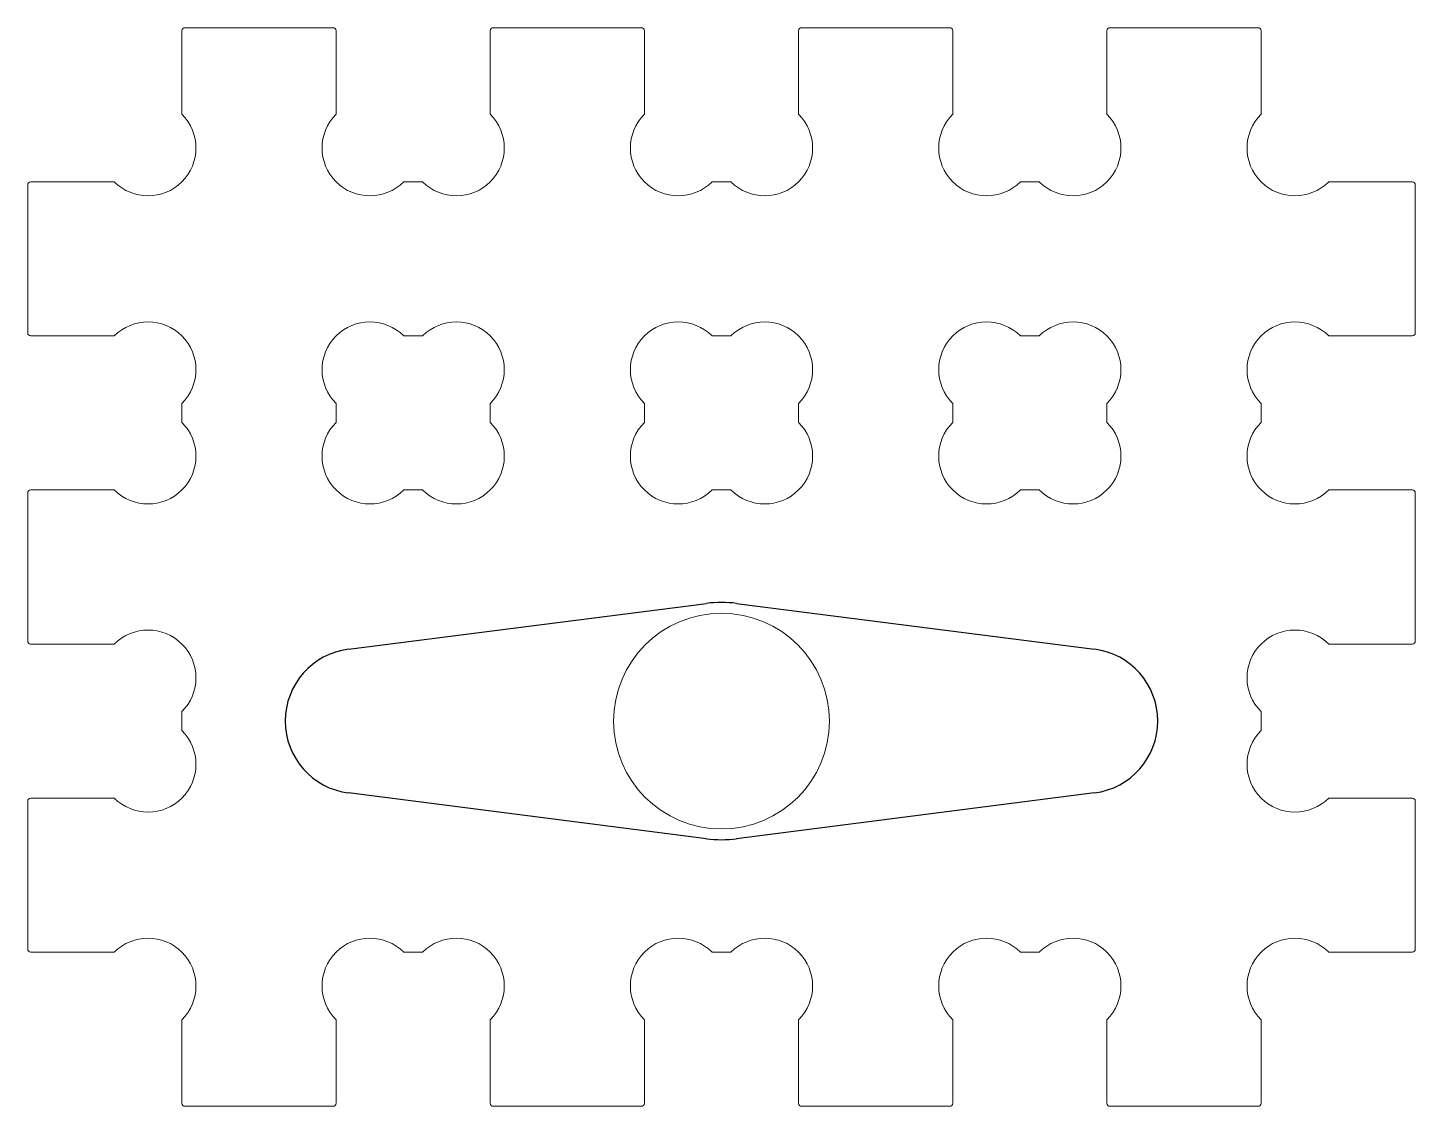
# Model space of a CAD drawing. Extents: x -22.5 to 22.5, y -12.5 to 22.5.
import ezdxf

# ---------------------------------------------------------------- set-up
doc = ezdxf.new("R2010")
doc.units = 0
doc.layers.get('0').update_dxf_attribs({"lineweight": 0})
doc.layers.add('grav2.5mm', color=3, linetype='Continuous')
doc.layers.add('holes', color=1, linetype='Continuous', lineweight=0)

msp = doc.modelspace()

# ---------------------------------------------------------------- linework, layer by layer
for p, q in [((-17.4, 22.5), (-12.6, 22.5)), ((-7.4, 22.5), (-2.6, 22.5)), ((2.6, 22.5), (7.4, 22.5)), ((12.6, 22.5), (17.4, 22.5)), ((-17.5, 19.692), (-17.5, 22.4)), ((-12.5, 22.4), (-12.5, 19.692)), ((-7.5, 19.692), (-7.5, 22.4)), ((-2.5, 22.4), (-2.5, 19.692)), ((2.5, 19.692), (2.5, 22.4)), ((7.5, 22.4), (7.5, 19.692)), ((12.5, 19.692), (12.5, 22.4)), ((17.5, 22.4), (17.5, 19.692)), ((-22.5, 12.6), (-22.5, 17.4)), ((-22.4, 17.5), (-19.692, 17.5)), ((-10.308, 17.5), (-9.692, 17.5)), ((-0.308, 17.5), (0.308, 17.5)), ((9.692, 17.5), (10.308, 17.5)), ((19.692, 17.5), (22.4, 17.5)), ((22.5, 17.4), (22.5, 12.6)), ((-19.692, 12.5), (-22.4, 12.5)), ((22.4, 12.5), (19.692, 12.5)), ((-17.5, 9.692), (-17.5, 10.308)), ((17.5, 10.308), (17.5, 9.692)), ((-22.5, 2.6), (-22.5, 7.4)), ((-22.4, 7.5), (-19.692, 7.5)), ((19.692, 7.5), (22.4, 7.5)), ((22.5, 7.4), (22.5, 2.6)), ((-19.692, 2.5), (-22.4, 2.5)), ((22.4, 2.5), (19.692, 2.5)), ((-17.5, -0.308), (-17.5, 0.308)), ((17.5, 0.308), (17.5, -0.308)), ((-22.5, -7.4), (-22.5, -2.6)), ((-22.4, -2.5), (-19.692, -2.5)), ((19.692, -2.5), (22.4, -2.5)), ((22.5, -2.6), (22.5, -7.4)), ((-19.692, -7.5), (-22.4, -7.5)), ((-9.692, -7.5), (-10.308, -7.5)), ((0.308, -7.5), (-0.308, -7.5)), ((10.308, -7.5), (9.692, -7.5)), ((22.4, -7.5), (19.692, -7.5)), ((-17.5, -12.4), (-17.5, -9.692)), ((-12.5, -9.692), (-12.5, -12.4)), ((-7.5, -9.692), (-7.5, -9.692)), ((-7.5, -12.4), (-7.5, -9.692)), ((-2.5, -9.692), (-2.5, -12.4)), ((2.5, -12.4), (2.5, -9.692)), ((7.5, -9.692), (7.5, -12.4)), ((12.5, -12.4), (12.5, -9.692)), ((17.5, -9.692), (17.5, -12.4)), ((-12.6, -12.5), (-17.4, -12.5)), ((-2.6, -12.5), (-7.4, -12.5)), ((7.4, -12.5), (2.6, -12.5)), ((17.4, -12.5), (12.6, -12.5))]:
    msp.add_line(p, q)
for centre, radius, start, end in [((-17.4, 22.4), 0.1, 90, 180), ((-12.6, 22.4), 0.1, 0, 90), ((-7.4, 22.4), 0.1, 90, 180), ((-2.6, 22.4), 0.1, 0, 90), ((2.6, 22.4), 0.1, 90, 180), ((7.4, 22.4), 0.1, 0, 90), ((12.6, 22.4), 0.1, 90, 180), ((17.4, 22.4), 0.1, 0, 90), ((-18.596, 18.596), 1.55, 225, 45), ((-11.404, 18.596), 1.55, 135, 315), ((-8.596, 18.596), 1.55, 225, 45), ((-1.404, 18.596), 1.55, 135, 315), ((1.404, 18.596), 1.55, 225, 45), ((8.596, 18.596), 1.55, 135, 315), ((11.404, 18.596), 1.55, 225, 45), ((18.596, 18.596), 1.55, 135, 315), ((-22.4, 17.4), 0.1, 90, 180), ((22.4, 17.4), 0.1, 0, 90), ((-22.4, 12.6), 0.1, 180, 270), ((-18.596, 11.404), 1.55, 315, 135), ((18.596, 11.404), 1.55, 45, 225), ((22.4, 12.6), 0.1, 270, 0), ((-18.596, 8.596), 1.55, 225, 45), ((18.596, 8.596), 1.55, 135, 315), ((-22.4, 7.4), 0.1, 90, 180), ((22.4, 7.4), 0.1, 0, 90), ((-18.596, 1.404), 1.55, 45, 135), ((18.596, 1.404), 1.55, 45, 135), ((-22.4, 2.6), 0.1, 180, 270), ((-18.596, 1.404), 1.55, 315, 45), ((18.596, 1.404), 1.55, 135, 225), ((22.4, 2.6), 0.1, 270, 0), ((-18.596, -1.404), 1.55, 315, 45), ((18.596, -1.404), 1.55, 135, 225), ((-22.4, -2.6), 0.1, 90, 180), ((-18.596, -1.404), 1.55, 225, 315), ((18.596, -1.404), 1.55, 225, 315), ((22.4, -2.6), 0.1, 0, 90), ((-18.596, -8.596), 1.55, 45, 135), ((-11.404, -8.596), 1.55, 45, 135), ((-8.596, -8.596), 1.55, 45, 135), ((-1.404, -8.596), 1.55, 45, 135), ((1.404, -8.596), 1.55, 45, 135), ((8.596, -8.596), 1.55, 45, 135), ((11.404, -8.596), 1.55, 45, 135), ((18.596, -8.596), 1.55, 45, 135), ((-22.4, -7.4), 0.1, 180, 270), ((-18.596, -8.596), 1.55, 315, 45), ((-11.404, -8.596), 1.55, 135, 225), ((-8.596, -8.596), 1.55, 315, 45), ((-1.404, -8.596), 1.55, 135, 225), ((1.404, -8.596), 1.55, 315, 45), ((8.596, -8.596), 1.55, 135, 225), ((11.404, -8.596), 1.55, 315, 45), ((18.596, -8.596), 1.55, 135, 225), ((22.4, -7.4), 0.1, 270, 0), ((-17.4, -12.4), 0.1, 180, 270), ((-12.6, -12.4), 0.1, 270, 0), ((-7.4, -12.4), 0.1, 180, 270), ((-2.6, -12.4), 0.1, 270, 0), ((2.6, -12.4), 0.1, 180, 270), ((7.4, -12.4), 0.1, 270, 0), ((12.6, -12.4), 0.1, 180, 270), ((17.4, -12.4), 0.1, 270, 0)]:
    msp.add_arc(centre, radius, start, end)
at = {"layer": 'grav2.5mm'}
for p, q in [((-12.099, 2.331), (-0.489, 3.819)), ((0.489, 3.819), (12.099, 2.331)), ((-0.489, -3.819), (-12.099, -2.331)), ((12.099, -2.331), (0.489, -3.819))]:
    msp.add_line(p, q, dxfattribs=at)
for centre, radius, start, end in [((0, 0), 3.85, 82.6969, 97.3031), ((-11.8, 0), 2.35, 97.3031, 262.6969), ((11.8, 0), 2.35, 277.3031, 82.6969), ((0, 0), 3.85, 262.6969, 277.3031)]:
    msp.add_arc(centre, radius, start, end, dxfattribs=at)
at = {"layer": 'holes'}
for p, q in [((-9.692, 12.5), (-10.308, 12.5)), ((0.308, 12.5), (-0.308, 12.5)), ((10.308, 12.5), (9.692, 12.5)), ((-12.5, 10.308), (-12.5, 9.692)), ((-7.5, 9.692), (-7.5, 10.308)), ((-2.5, 10.308), (-2.5, 9.692)), ((2.5, 9.692), (2.5, 10.308)), ((7.5, 10.308), (7.5, 9.692)), ((12.5, 9.692), (12.5, 10.308)), ((-10.308, 7.5), (-9.692, 7.5)), ((-0.308, 7.5), (0.308, 7.5)), ((9.692, 7.5), (10.308, 7.5))]:
    msp.add_line(p, q, dxfattribs=at)
msp.add_circle((0, 0), 3.5, dxfattribs=at)
for centre, start, end in [((-11.404, 11.404), 45, 225), ((-8.596, 11.404), 315, 135), ((-1.404, 11.404), 45, 225), ((1.404, 11.404), 315, 135), ((8.596, 11.404), 45, 225), ((11.404, 11.404), 315, 135), ((-11.404, 8.596), 135, 315), ((-8.596, 8.596), 225, 45), ((-1.404, 8.596), 135, 315), ((1.404, 8.596), 225, 45), ((8.596, 8.596), 135, 315), ((11.404, 8.596), 225, 45)]:
    msp.add_arc(centre, 1.55, start, end, dxfattribs=at)

doc.saveas('drawing.dxf')
